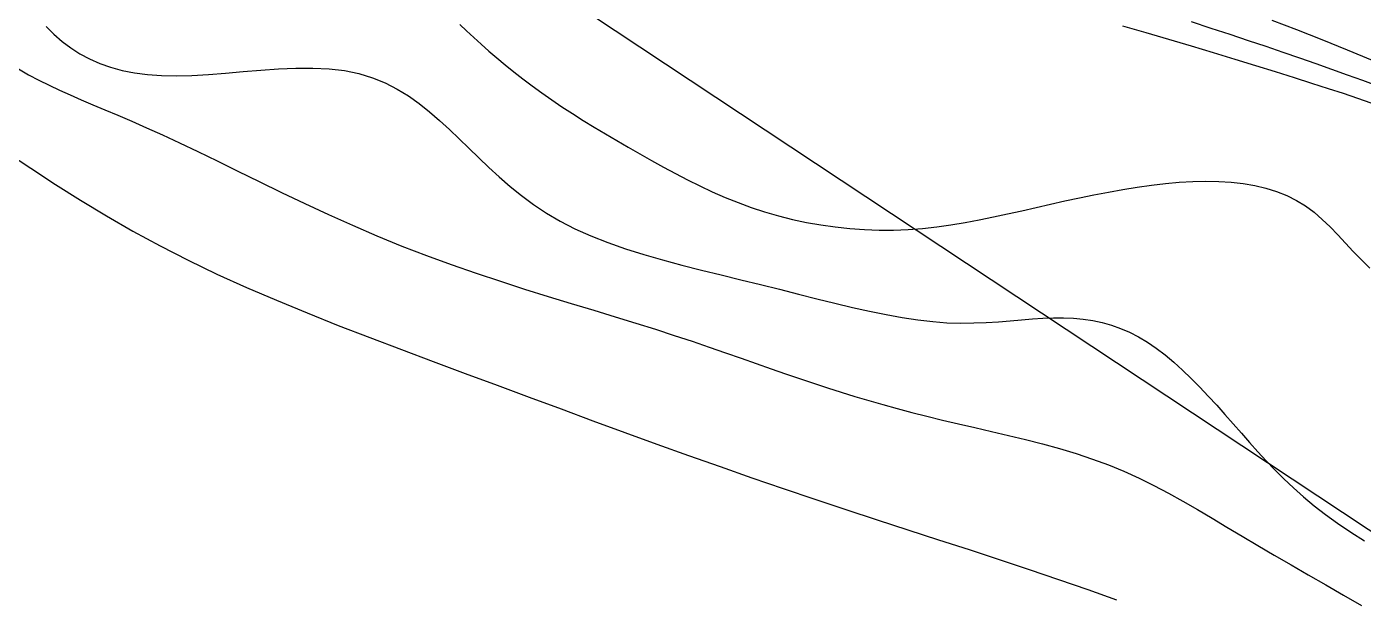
# Model space of a CAD drawing. Header units: millimetres. Extents: x 501029 to 503193, y 1805862 to 1807132.
# Drawn here: x 502051.4 to 502109.9, y 1806534.3 to 1806559.4 of the extents above; entities that cross this region are included whole.
import ezdxf

# ---------------------------------------------------------------- set-up
doc = ezdxf.new("R2010")
doc.units = ezdxf.units.MM
doc.header["$LTSCALE"] = 12
doc.header["$MEASUREMENT"] = 0
for name, color, linetype in [('3', 7, 'CONTINUOUS'), ('DM0', 7, 'CONTINUOUS'), ('DM1', 4, 'CONTINUOUS')]:
    doc.layers.add(name, color=color, linetype=linetype)

msp = doc.modelspace()

# ---------------------------------------------------------------- linework, layer by layer
at = {"layer": '3', "color": 1, "linetype": 'Continuous', "flags": 128}
msp.add_lwpolyline([(502734.468, 1805863.404), (502565.854, 1806180.86), (502440.381, 1806356.363), (502262.265, 1806436.523), (502063.939, 1806567.977), (501955.637, 1806637.827), (501772.776, 1806767.939), (501708.223, 1807014.777), (501705.574, 1807125.556)], dxfattribs=at)
at = {"layer": 'DM0'}
msp.add_lwpolyline([(502052.29, 1806559.386), (502052.633, 1806559.052), (502052.993, 1806558.741), (502053.37, 1806558.457), (502053.769, 1806558.201), (502054.19, 1806557.974), (502054.636, 1806557.776), (502055.11, 1806557.608), (502055.614, 1806557.47), (502056.151, 1806557.363), (502056.723, 1806557.287), (502057.332, 1806557.243), (502057.981, 1806557.231), (502058.671, 1806557.251), (502059.395, 1806557.294), (502060.143, 1806557.353), (502060.908, 1806557.418), (502061.68, 1806557.481), (502062.45, 1806557.533), (502063.21, 1806557.566), (502063.95, 1806557.57), (502064.663, 1806557.537), (502065.338, 1806557.459), (502065.97, 1806557.328), (502066.562, 1806557.147), (502067.116, 1806556.921), (502067.639, 1806556.655), (502068.134, 1806556.354), (502068.606, 1806556.022), (502069.06, 1806555.663), (502069.5, 1806555.284), (502069.93, 1806554.888), (502070.356, 1806554.48), (502070.782, 1806554.065), (502071.212, 1806553.645), (502071.652, 1806553.226), (502072.107, 1806552.809), (502072.581, 1806552.397), (502073.079, 1806551.994), (502073.607, 1806551.604), (502074.17, 1806551.229), (502074.772, 1806550.872), (502075.418, 1806550.537), (502076.111, 1806550.226), (502076.848, 1806549.937), (502077.62, 1806549.667), (502078.424, 1806549.414), (502079.251, 1806549.176), (502080.096, 1806548.949), (502080.952, 1806548.73), (502081.813, 1806548.518), (502082.673, 1806548.309), (502083.525, 1806548.1), (502084.364, 1806547.891), (502085.188, 1806547.683), (502085.995, 1806547.48), (502086.783, 1806547.285), (502087.553, 1806547.102), (502088.301, 1806546.933), (502089.027, 1806546.783), (502089.73, 1806546.655), (502090.407, 1806546.551), (502091.058, 1806546.476), (502091.682, 1806546.432), (502092.279, 1806546.414), (502092.852, 1806546.418), (502093.403, 1806546.439), (502093.933, 1806546.472), (502094.444, 1806546.512), (502094.938, 1806546.554), (502095.417, 1806546.593), (502095.882, 1806546.624), (502096.335, 1806546.642), (502096.778, 1806546.643), (502097.212, 1806546.624), (502097.638, 1806546.584), (502098.056, 1806546.522), (502098.467, 1806546.435), (502098.873, 1806546.322), (502099.273, 1806546.182), (502099.669, 1806546.013), (502100.061, 1806545.813), (502100.45, 1806545.581), (502100.837, 1806545.316), (502101.222, 1806545.021), (502101.605, 1806544.699), (502101.985, 1806544.354), (502102.363, 1806543.99), (502102.737, 1806543.61), (502103.108, 1806543.217), (502103.476, 1806542.816), (502103.84, 1806542.409), (502104.2, 1806542.001), (502104.557, 1806541.594), (502104.914, 1806541.19), (502105.275, 1806540.787), (502105.644, 1806540.387), (502106.024, 1806539.989), (502106.419, 1806539.593), (502106.834, 1806539.2), (502107.273, 1806538.81), (502107.738, 1806538.422), (502108.235, 1806538.036), (502108.766, 1806537.653), (502109.336, 1806537.271), (502109.946, 1806536.888)], dxfattribs=at)
at = {"layer": 'DM1'}
for points in [[(502070.38, 1806559.481), (502070.681, 1806559.199), (502070.993, 1806558.911), (502071.318, 1806558.616), (502071.656, 1806558.318), (502072.006, 1806558.015), (502072.37, 1806557.711), (502072.748, 1806557.404), (502073.14, 1806557.098), (502073.547, 1806556.792), (502073.967, 1806556.487), (502074.402, 1806556.184), (502074.849, 1806555.883), (502075.308, 1806555.583), (502075.778, 1806555.285), (502076.258, 1806554.988), (502076.746, 1806554.693), (502077.241, 1806554.399), (502077.744, 1806554.106), (502078.251, 1806553.814), (502078.764, 1806553.524), (502079.282, 1806553.237), (502079.806, 1806552.955), (502080.337, 1806552.68), (502080.876, 1806552.413), (502081.423, 1806552.158), (502081.979, 1806551.915), (502082.546, 1806551.686), (502083.123, 1806551.474), (502083.711, 1806551.28), (502084.311, 1806551.106), (502084.922, 1806550.953), (502085.542, 1806550.82), (502086.169, 1806550.709), (502086.801, 1806550.62), (502087.437, 1806550.552), (502088.074, 1806550.507), (502088.712, 1806550.485), (502089.349, 1806550.485), (502089.982, 1806550.509), (502090.611, 1806550.556), (502091.235, 1806550.624), (502091.857, 1806550.711), (502092.477, 1806550.814), (502093.096, 1806550.93), (502093.714, 1806551.056), (502094.334, 1806551.191), (502094.955, 1806551.331), (502095.579, 1806551.474), (502096.207, 1806551.618), (502096.839, 1806551.759), (502097.474, 1806551.895), (502098.11, 1806552.026), (502098.745, 1806552.148), (502099.377, 1806552.261), (502100.005, 1806552.361), (502100.626, 1806552.448), (502101.238, 1806552.519), (502101.84, 1806552.573), (502102.429, 1806552.607), (502103.004, 1806552.62), (502103.564, 1806552.61), (502104.108, 1806552.576), (502104.634, 1806552.516), (502105.141, 1806552.429), (502105.629, 1806552.314), (502106.096, 1806552.168), (502106.542, 1806551.991), (502106.964, 1806551.782), (502107.363, 1806551.538), (502107.738, 1806551.26), (502108.094, 1806550.953), (502108.437, 1806550.621), (502108.773, 1806550.272), (502109.109, 1806549.911), (502109.45, 1806549.543), (502109.803, 1806549.176), (502110.172, 1806548.815)], [(502102.365, 1806559.609), (502103.223, 1806559.325), (502104.051, 1806559.051), (502104.85, 1806558.784), (502105.624, 1806558.524), (502106.374, 1806558.27), (502107.102, 1806558.02), (502107.811, 1806557.772), (502108.504, 1806557.527), (502109.182, 1806557.282), (502109.847, 1806557.036), (502110.503, 1806556.788)], [(502105.883, 1806559.67), (502106.97, 1806559.256), (502108.069, 1806558.824), (502109.175, 1806558.377), (502110.281, 1806557.918)], [(502051.081, 1806557.532), (502051.527, 1806557.28), (502051.971, 1806557.043), (502052.419, 1806556.818), (502052.874, 1806556.604), (502053.341, 1806556.394), (502053.825, 1806556.184), (502054.332, 1806555.969), (502054.866, 1806555.744), (502055.433, 1806555.505), (502056.036, 1806555.246), (502056.682, 1806554.963), (502057.375, 1806554.651), (502058.12, 1806554.305), (502058.921, 1806553.922), (502059.774, 1806553.506), (502060.674, 1806553.065), (502061.615, 1806552.603), (502062.592, 1806552.129), (502063.601, 1806551.648), (502064.635, 1806551.167), (502065.69, 1806550.691), (502066.76, 1806550.229), (502067.84, 1806549.786), (502068.925, 1806549.366), (502070.01, 1806548.971), (502071.09, 1806548.596), (502072.16, 1806548.242), (502073.214, 1806547.905), (502074.248, 1806547.584), (502075.257, 1806547.276), (502076.235, 1806546.98), (502077.178, 1806546.694), (502078.081, 1806546.416), (502078.939, 1806546.143), (502079.756, 1806545.877), (502080.535, 1806545.617), (502081.28, 1806545.363), (502081.994, 1806545.115), (502082.682, 1806544.875), (502083.346, 1806544.641), (502083.991, 1806544.414), (502084.621, 1806544.194), (502085.238, 1806543.982), (502085.847, 1806543.778), (502086.452, 1806543.58), (502087.054, 1806543.389), (502087.658, 1806543.203), (502088.266, 1806543.022), (502088.882, 1806542.846), (502089.508, 1806542.674), (502090.148, 1806542.505), (502090.805, 1806542.338), (502091.481, 1806542.173), (502092.18, 1806542.009), (502092.897, 1806541.844), (502093.628, 1806541.676), (502094.369, 1806541.501), (502095.114, 1806541.319), (502095.858, 1806541.127), (502096.599, 1806540.922), (502097.33, 1806540.701), (502098.047, 1806540.464), (502098.746, 1806540.207), (502099.423, 1806539.929), (502100.082, 1806539.63), (502100.727, 1806539.312), (502101.364, 1806538.977), (502101.997, 1806538.626), (502102.632, 1806538.26), (502103.272, 1806537.881), (502103.924, 1806537.491), (502104.591, 1806537.09), (502105.279, 1806536.68), (502105.992, 1806536.263), (502106.726, 1806535.838), (502107.479, 1806535.406), (502108.247, 1806534.964), (502109.026, 1806534.514), (502109.813, 1806534.055)], [(502050.563, 1806553.899), (502051.622, 1806553.188), (502052.7, 1806552.482), (502053.801, 1806551.786), (502054.928, 1806551.102), (502056.085, 1806550.435), (502057.276, 1806549.788), (502058.503, 1806549.164), (502059.763, 1806548.561), (502061.054, 1806547.977), (502062.37, 1806547.41), (502063.709, 1806546.856), (502065.068, 1806546.314), (502066.441, 1806545.781), (502067.826, 1806545.254), (502069.218, 1806544.732), (502070.615, 1806544.212), (502072.013, 1806543.692), (502073.41, 1806543.172), (502074.808, 1806542.655), (502076.204, 1806542.14), (502077.598, 1806541.629), (502078.99, 1806541.123), (502080.38, 1806540.624), (502081.766, 1806540.132), (502083.148, 1806539.648), (502084.526, 1806539.175), (502085.9, 1806538.712), (502087.267, 1806538.258), (502088.626, 1806537.812), (502089.978, 1806537.372), (502091.319, 1806536.935), (502092.65, 1806536.502), (502093.968, 1806536.068), (502095.273, 1806535.634), (502096.563, 1806535.198), (502097.838, 1806534.757), (502099.094, 1806534.31)]]:
    msp.add_lwpolyline(points, dxfattribs=at)
at = {"layer": 'DM1', "elevation": 2}
msp.add_lwpolyline([(502099.361, 1806559.423), (502100.372, 1806559.128), (502101.374, 1806558.832), (502102.362, 1806558.539), (502103.328, 1806558.248), (502104.266, 1806557.963), (502105.172, 1806557.685), (502106.039, 1806557.417), (502106.86, 1806557.16), (502107.629, 1806556.915), (502108.344, 1806556.685), (502109.009, 1806556.467), (502109.631, 1806556.258), (502110.218, 1806556.054)], dxfattribs=at)

doc.saveas('drawing.dxf')
